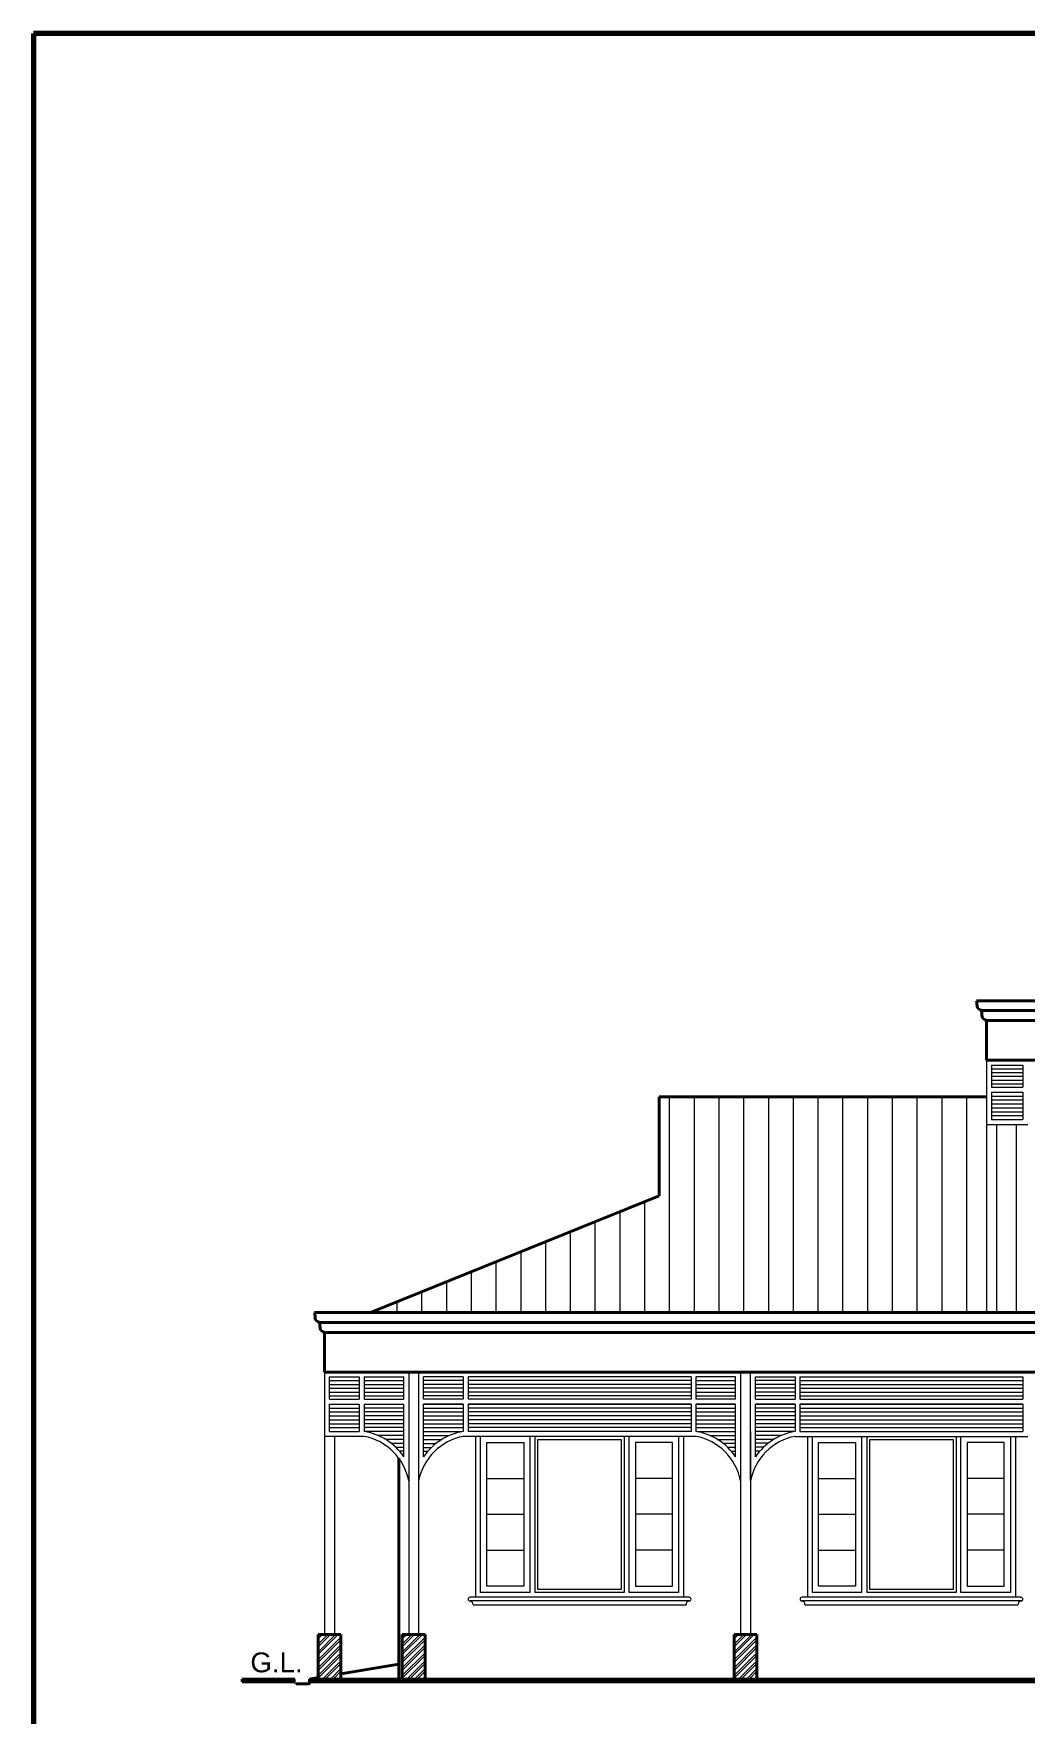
# Model space of a CAD drawing. Header units: inches. Extents: x 1367 to 15762, y 1989 to 8927.
# Drawn here: x 7797.22 to 7807.24, y 2033.33 to 2050.31 of the extents above; entities that cross this region are included whole.
import ezdxf

# ---------------------------------------------------------------- set-up
doc = ezdxf.new("R2010")
doc.units = ezdxf.units.IN
doc.header["$MEASUREMENT"] = 0
for name, color, linetype, lineweight in [('EXIST.', 21, 'Continuous', 20), ('FORM', 2, 'Continuous', 70), ('hatch', 8, 'Continuous', 5), ('proj', 31, 'Continuous', 15), ('text', 6, 'Continuous', 25), ('wall', 1, 'Continuous', 40), ('win', 60, 'Continuous', 9)]:
    doc.layers.add(name, color=color, linetype=linetype, lineweight=lineweight)
doc.styles.get("Standard").update_dxf_attribs({"font": 'arial.ttf', "height": 0.36})

msp = doc.modelspace()

# ---------------------------------------------------------------- hatches: boundary and pattern name
at = {"layer": 'hatch'}
h = msp.add_hatch(dxfattribs=at)
h.set_pattern_fill('ANSI31', color=256, scale=2, angle=45, style=0)
h.set_pattern_definition([(90, (8000.89374, 1702.89322), (-0.25, 6e-17), [])])
h.paths.add_polyline_path([(7807.306, 2040.54), (7813.46, 2040.54), (7814.024, 2040.54), (7816.21, 2041.425), (7818.396, 2040.54), (7818.96, 2040.54), (7825.114, 2040.54), (7822.198, 2041.72), (7822.198, 2042.72), (7810.222, 2042.72), (7810.222, 2041.72)])
h.paths.add_polyline_path([(7800.624, 2037.39), (7806.842, 2037.39), (7806.842, 2039.57), (7803.54, 2039.57), (7803.54, 2038.57)])
h.paths.add_polyline_path([(7806.942, 2037.39), (7807.61, 2037.39), (7807.61, 2039.069, 0.188543), (7807.26, 2039.29), (7806.942, 2039.29)])
h.paths.add_polyline_path([(7824.81, 2037.39), (7825.478, 2037.39), (7825.478, 2039.29), (7825.16, 2039.29, 0.188543), (7824.81, 2039.069)])
h.paths.add_polyline_path([(7825.578, 2037.39), (7827.56, 2037.39), (7827.56, 2039.57), (7825.578, 2039.57)])
at = {"layer": 'proj'}
h = msp.add_hatch(dxfattribs=at)
h.set_pattern_fill('ANSI32', color=256, scale=0.15, style=0)
h.set_pattern_definition([(45, (7822.812924, 1992.325075), (-0.039774756, 0.039774756), []), (45, (7822.83944, 1992.325075), (-0.039774756, 0.039774756), [])])
h.paths.add_polyline_path([(7800.095, 2033.69), (7800.325, 2033.69), (7800.325, 2034.14), (7800.095, 2034.14)])
h = msp.add_hatch(dxfattribs=at)
h.set_pattern_fill('ANSI32', color=256, scale=0.15, style=0)
h.set_pattern_definition([(45, (7823.662924, 1992.325075), (-0.039774756, 0.039774756), []), (45, (7823.68944, 1992.325075), (-0.039774756, 0.039774756), [])])
h.paths.add_polyline_path([(7800.945, 2033.69), (7801.175, 2033.69), (7801.175, 2034.14), (7800.945, 2034.14)])
h = msp.add_hatch(dxfattribs=at)
h.set_pattern_fill('ANSI32', color=256, scale=0.15, style=0)
h.set_pattern_definition([(45, (7827.012924, 1992.325075), (-0.039774756, 0.039774756), []), (45, (7827.03944, 1992.325075), (-0.039774756, 0.039774756), [])])
h.paths.add_polyline_path([(7804.295, 2033.69), (7804.525, 2033.69), (7804.525, 2034.14), (7804.295, 2034.14)])
at = {"layer": 'wall'}
for points in [[(7799.86, 2033.69), (7799.328, 2033.69), (7799.328, 2033.66), (7799.86, 2033.66)], [(7816.21, 2033.69), (7800.01, 2033.69), (7800.01, 2033.66), (7816.21, 2033.66)]]:
    msp.add_hatch(color=256, dxfattribs=at).paths.add_polyline_path(points)

# ---------------------------------------------------------------- linework, layer by layer
at = {"layer": 'EXIST.'}
for p, q in [((7806.842, 2039.94), (7806.842, 2037.39)), ((7806.842, 2039.94), (7806.842, 2039.29)), ((7806.892, 2039.89), (7807.21, 2039.89)), ((7806.892, 2039.89), (7806.892, 2039.665)), ((7807.21, 2039.89), (7807.21, 2039.665)), ((7806.892, 2039.665), (7807.21, 2039.665)), ((7806.892, 2039.615), (7807.21, 2039.615)), ((7806.892, 2039.615), (7806.892, 2039.34)), ((7807.21, 2039.615), (7807.21, 2039.34)), ((7806.842, 2039.29), (7807.26, 2039.29)), ((7806.892, 2039.34), (7807.21, 2039.34)), ((7806.942, 2039.29), (7806.942, 2037.39)), ((7800.16, 2036.79), (7800.16, 2034.14)), ((7800.21, 2036.515), (7800.21, 2036.74)), ((7800.21, 2036.74), (7800.51, 2036.74)), ((7800.51, 2036.74), (7800.51, 2036.515)), ((7800.56, 2036.74), (7800.56, 2036.515)), ((7800.56, 2036.74), (7800.96, 2036.74)), ((7800.96, 2036.515), (7800.96, 2036.74)), ((7801.01, 2036.79), (7801.01, 2034.14)), ((7801.11, 2036.79), (7801.11, 2034.14)), ((7801.16, 2036.515), (7801.16, 2036.74)), ((7801.56, 2036.74), (7801.16, 2036.74)), ((7801.56, 2036.74), (7801.56, 2036.515)), ((7803.86, 2036.74), (7801.61, 2036.74)), ((7801.61, 2036.74), (7801.61, 2036.515)), ((7803.86, 2036.74), (7803.86, 2036.515)), ((7804.31, 2036.74), (7803.91, 2036.74)), ((7803.91, 2036.74), (7803.91, 2036.515)), ((7804.31, 2036.515), (7804.31, 2036.74)), ((7804.36, 2036.79), (7804.36, 2034.14)), ((7804.46, 2035.69), (7804.46, 2036.79)), ((7804.51, 2036.74), (7804.91, 2036.74)), ((7804.51, 2036.515), (7804.51, 2036.74)), ((7804.91, 2036.74), (7804.91, 2036.515)), ((7804.96, 2036.74), (7807.21, 2036.74)), ((7804.96, 2036.74), (7804.96, 2036.515)), ((7807.21, 2036.74), (7807.21, 2036.515)), ((7800.21, 2036.515), (7800.51, 2036.515)), ((7800.21, 2036.19), (7800.21, 2036.465)), ((7800.21, 2036.465), (7800.51, 2036.465)), ((7800.51, 2036.465), (7800.51, 2036.19)), ((7800.56, 2036.515), (7800.96, 2036.515)), ((7800.56, 2036.465), (7800.56, 2036.19)), ((7800.56, 2036.465), (7800.96, 2036.465)), ((7800.96, 2035.935), (7800.96, 2036.465)), ((7801.56, 2036.515), (7801.16, 2036.515)), ((7801.16, 2035.935), (7801.16, 2036.465)), ((7801.16, 2036.465), (7801.56, 2036.465)), ((7801.56, 2036.465), (7801.16, 2036.465)), ((7801.56, 2036.465), (7801.16, 2036.465)), ((7801.56, 2036.465), (7801.56, 2036.19)), ((7803.86, 2036.515), (7801.61, 2036.515)), ((7803.86, 2036.465), (7801.61, 2036.465)), ((7803.86, 2036.465), (7801.61, 2036.465)), ((7801.61, 2036.465), (7801.61, 2036.19)), ((7801.61, 2036.465), (7803.86, 2036.465)), ((7803.86, 2036.465), (7803.86, 2036.19)), ((7804.31, 2036.515), (7803.91, 2036.515)), ((7804.31, 2036.465), (7803.91, 2036.465)), ((7804.31, 2036.465), (7803.91, 2036.465)), ((7803.91, 2036.465), (7803.91, 2036.19)), ((7803.91, 2036.465), (7804.31, 2036.465)), ((7804.31, 2035.935), (7804.31, 2036.465)), ((7804.51, 2036.515), (7804.91, 2036.515)), ((7804.91, 2036.465), (7804.51, 2036.465)), ((7804.51, 2035.935), (7804.51, 2036.465)), ((7804.51, 2036.465), (7804.91, 2036.465)), ((7804.51, 2036.465), (7804.91, 2036.465)), ((7804.91, 2036.465), (7804.91, 2036.19)), ((7804.96, 2036.515), (7807.21, 2036.515)), ((7807.21, 2036.465), (7804.96, 2036.465)), ((7804.96, 2036.465), (7807.21, 2036.465)), ((7804.96, 2036.465), (7807.21, 2036.465)), ((7804.96, 2036.465), (7804.96, 2036.19)), ((7807.21, 2036.465), (7807.21, 2036.19)), ((7800.56, 2036.14), (7800.16, 2036.14)), ((7800.21, 2036.19), (7800.51, 2036.19)), ((7800.26, 2036.14), (7800.26, 2034.14)), ((7800.56, 2036.19), (7800.565, 2036.19)), ((7801.56, 2036.19), (7801.555, 2036.19)), ((7803.91, 2036.14), (7801.56, 2036.14)), ((7803.86, 2036.19), (7801.61, 2036.19)), ((7803.915, 2036.19), (7803.91, 2036.19)), ((7804.46, 2036.19), (7804.46, 2034.14)), ((7804.91, 2036.14), (7807.26, 2036.14)), ((7804.96, 2036.19), (7807.21, 2036.19)), ((7805.28, 2036.19), (7805.285, 2036.19)), ((7803.841, 2034.515), (7801.629, 2034.515)), ((7803.841, 2034.478), (7801.629, 2034.478)), ((7801.66, 2034.44), (7803.81, 2034.44)), ((7807.191, 2034.515), (7804.979, 2034.515)), ((7807.191, 2034.478), (7804.979, 2034.478)), ((7805.01, 2034.44), (7807.16, 2034.44))]:
    msp.add_line(p, q, dxfattribs=at)
for centre, radius, start, end in [((7800.452, 2035.582), 0.569, 10.985, 79.015), ((7800.452, 2035.582), 0.619, 34.759, 79.4694), ((7801.669, 2035.582), 0.569, 100.985, 169.015), ((7801.669, 2035.582), 0.619, 100.5306, 145.241), ((7803.802, 2035.582), 0.569, 10.985, 79.015), ((7803.802, 2035.582), 0.619, 34.759, 79.4694), ((7805.019, 2035.582), 0.569, 100.985, 169.015), ((7805.019, 2035.582), 0.619, 100.5306, 145.241), ((7801.629, 2034.496), 0.0188, 90, 270), ((7801.623, 2034.441), 0.0373, 358.9907, 80.6204), ((7803.847, 2034.441), 0.0373, 99.3796, 181.0093), ((7803.841, 2034.496), 0.0188, 270, 90), ((7804.979, 2034.496), 0.0188, 90, 270), ((7804.973, 2034.441), 0.0373, 358.9907, 80.6204), ((7807.197, 2034.441), 0.0373, 99.3796, 181.0093), ((7807.191, 2034.496), 0.0188, 270, 90)]:
    msp.add_arc(centre, radius, start, end, dxfattribs=at)
at = {"layer": 'FORM'}
msp.add_lwpolyline([(7797.224, 2050.306), (7797.224, 1988.685), (7890.768, 1988.685), (7890.768, 2050.306)], close=True, dxfattribs=at)
at = {"layer": 'hatch'}
for p, q in [((7806.892, 2039.853), (7807.21, 2039.853)), ((7806.892, 2039.815), (7807.21, 2039.815)), ((7806.892, 2039.776), (7807.21, 2039.776)), ((7806.892, 2039.737), (7807.21, 2039.737)), ((7806.892, 2039.699), (7807.21, 2039.699)), ((7806.892, 2039.576), (7807.21, 2039.576)), ((7806.892, 2039.537), (7807.21, 2039.537)), ((7806.892, 2039.498), (7807.21, 2039.498)), ((7806.892, 2039.458), (7807.21, 2039.458)), ((7806.892, 2039.418), (7807.21, 2039.418)), ((7806.892, 2039.379), (7807.21, 2039.379)), ((7800.21, 2036.703), (7800.51, 2036.703)), ((7800.21, 2036.665), (7800.51, 2036.665)), ((7800.21, 2036.626), (7800.51, 2036.626)), ((7800.21, 2036.587), (7800.51, 2036.587)), ((7800.56, 2036.703), (7800.96, 2036.703)), ((7800.56, 2036.665), (7800.96, 2036.665)), ((7800.56, 2036.626), (7800.96, 2036.626)), ((7800.56, 2036.587), (7800.96, 2036.587)), ((7801.56, 2036.703), (7801.16, 2036.703)), ((7801.56, 2036.665), (7801.16, 2036.665)), ((7801.56, 2036.626), (7801.16, 2036.626)), ((7801.56, 2036.587), (7801.16, 2036.587)), ((7803.86, 2036.703), (7801.61, 2036.703)), ((7803.86, 2036.665), (7801.61, 2036.665)), ((7803.86, 2036.626), (7801.61, 2036.626)), ((7803.86, 2036.587), (7801.61, 2036.587)), ((7803.91, 2036.703), (7804.31, 2036.703)), ((7803.91, 2036.665), (7804.31, 2036.665)), ((7803.91, 2036.626), (7804.31, 2036.626)), ((7803.91, 2036.587), (7804.31, 2036.587)), ((7804.91, 2036.703), (7804.51, 2036.703)), ((7804.91, 2036.665), (7804.51, 2036.665)), ((7804.91, 2036.626), (7804.51, 2036.626)), ((7804.91, 2036.587), (7804.51, 2036.587)), ((7804.96, 2036.703), (7807.21, 2036.703)), ((7804.96, 2036.665), (7807.21, 2036.665)), ((7804.96, 2036.626), (7807.21, 2036.626)), ((7804.96, 2036.587), (7807.21, 2036.587)), ((7800.21, 2036.549), (7800.51, 2036.549)), ((7800.21, 2036.426), (7800.51, 2036.426)), ((7800.56, 2036.549), (7800.96, 2036.549)), ((7800.96, 2036.426), (7800.56, 2036.426)), ((7801.56, 2036.549), (7801.16, 2036.549)), ((7801.16, 2036.426), (7801.56, 2036.426)), ((7803.86, 2036.549), (7801.61, 2036.549)), ((7803.86, 2036.426), (7801.61, 2036.426)), ((7803.91, 2036.549), (7804.31, 2036.549)), ((7803.91, 2036.426), (7804.31, 2036.426)), ((7804.91, 2036.549), (7804.51, 2036.549)), ((7804.91, 2036.426), (7804.51, 2036.426)), ((7804.96, 2036.549), (7807.21, 2036.549)), ((7804.96, 2036.426), (7807.21, 2036.426)), ((7800.21, 2036.387), (7800.51, 2036.387)), ((7800.21, 2036.348), (7800.51, 2036.348)), ((7800.21, 2036.308), (7800.51, 2036.308)), ((7800.21, 2036.268), (7800.51, 2036.268)), ((7800.21, 2036.229), (7800.51, 2036.229)), ((7800.96, 2036.387), (7800.56, 2036.387)), ((7800.96, 2036.348), (7800.56, 2036.348)), ((7800.96, 2036.308), (7800.56, 2036.308)), ((7800.96, 2036.268), (7800.56, 2036.268)), ((7800.96, 2036.229), (7800.56, 2036.229)), ((7801.16, 2036.387), (7801.56, 2036.387)), ((7801.16, 2036.348), (7801.56, 2036.348)), ((7801.16, 2036.308), (7801.56, 2036.308)), ((7801.16, 2036.268), (7801.56, 2036.268)), ((7801.16, 2036.229), (7801.56, 2036.229)), ((7803.86, 2036.387), (7801.61, 2036.387)), ((7803.86, 2036.348), (7801.61, 2036.348)), ((7803.86, 2036.308), (7801.61, 2036.308)), ((7803.86, 2036.268), (7801.61, 2036.268)), ((7803.86, 2036.229), (7801.61, 2036.229)), ((7803.91, 2036.387), (7804.31, 2036.387)), ((7803.91, 2036.348), (7804.31, 2036.348)), ((7803.91, 2036.308), (7804.31, 2036.308)), ((7803.91, 2036.268), (7804.31, 2036.268)), ((7803.91, 2036.229), (7804.31, 2036.229)), ((7804.91, 2036.387), (7804.51, 2036.387)), ((7804.91, 2036.348), (7804.51, 2036.348)), ((7804.91, 2036.308), (7804.51, 2036.308)), ((7804.91, 2036.268), (7804.51, 2036.268)), ((7804.91, 2036.229), (7804.51, 2036.229)), ((7804.96, 2036.387), (7807.21, 2036.387)), ((7804.96, 2036.348), (7807.21, 2036.348)), ((7804.96, 2036.308), (7807.21, 2036.308)), ((7804.96, 2036.268), (7807.21, 2036.268)), ((7804.96, 2036.229), (7807.21, 2036.229)), ((7800.96, 2036.189), (7800.572, 2036.189)), ((7800.96, 2036.148), (7800.701, 2036.148)), ((7800.96, 2036.109), (7800.775, 2036.109)), ((7800.96, 2036.069), (7800.833, 2036.069)), ((7801.16, 2036.189), (7801.548, 2036.189)), ((7801.16, 2036.148), (7801.42, 2036.148)), ((7801.16, 2036.109), (7801.345, 2036.109)), ((7801.16, 2036.069), (7801.288, 2036.069)), ((7803.917, 2036.19), (7804.31, 2036.19)), ((7804.047, 2036.15), (7804.31, 2036.15)), ((7804.125, 2036.109), (7804.31, 2036.109)), ((7804.181, 2036.07), (7804.31, 2036.07)), ((7804.903, 2036.19), (7804.51, 2036.19)), ((7804.773, 2036.15), (7804.51, 2036.15)), ((7804.695, 2036.109), (7804.51, 2036.109)), ((7804.639, 2036.07), (7804.51, 2036.07)), ((7800.96, 2036.029), (7800.88, 2036.029)), ((7800.96, 2035.99), (7800.917, 2035.99)), ((7801.16, 2036.029), (7801.241, 2036.029)), ((7801.16, 2035.99), (7801.203, 2035.99)), ((7804.227, 2036.031), (7804.31, 2036.031)), ((7804.265, 2035.992), (7804.31, 2035.992)), ((7804.593, 2036.031), (7804.51, 2036.031)), ((7804.556, 2035.992), (7804.51, 2035.992)), ((7801.798, 2035.715), (7802.172, 2035.715)), ((7803.672, 2035.715), (7803.298, 2035.715)), ((7805.148, 2035.715), (7805.522, 2035.715)), ((7807.022, 2035.715), (7806.648, 2035.715)), ((7801.798, 2035.353), (7802.172, 2035.353)), ((7803.672, 2035.353), (7803.298, 2035.353)), ((7805.148, 2035.353), (7805.522, 2035.353)), ((7807.022, 2035.353), (7806.648, 2035.353)), ((7801.798, 2034.99), (7802.172, 2034.99)), ((7803.672, 2034.99), (7803.298, 2034.99)), ((7805.148, 2034.99), (7805.522, 2034.99)), ((7807.022, 2034.99), (7806.648, 2034.99))]:
    msp.add_line(p, q, dxfattribs=at)
for points in [[(7801.798, 2036.077), (7802.172, 2036.077), (7802.172, 2034.628), (7801.798, 2034.628)], [(7802.315, 2036.11), (7803.155, 2036.11), (7803.155, 2034.595), (7802.315, 2034.595)], [(7803.672, 2036.077), (7803.298, 2036.077), (7803.298, 2034.628), (7803.672, 2034.628)], [(7805.148, 2036.077), (7805.522, 2036.077), (7805.522, 2034.628), (7805.148, 2034.628)], [(7805.665, 2036.11), (7806.505, 2036.11), (7806.505, 2034.595), (7805.665, 2034.595)], [(7807.022, 2036.077), (7806.648, 2036.077), (7806.648, 2034.628), (7807.022, 2034.628)]]:
    msp.add_lwpolyline(points, close=True, dxfattribs=at)
at = {"layer": 'proj', "color": 1}
msp.add_line((7799.86, 2033.69), (7799.86, 2033.653), dxfattribs=at)
msp.add_arc((7799.873, 2033.653), 0.0125, 180, 270, dxfattribs=at)
at = {"layer": 'wall'}
for p, q in [((7806.742, 2040.54), (7813.46, 2040.54)), ((7806.792, 2040.44), (7813.51, 2040.44)), ((7806.842, 2039.94), (7806.842, 2040.34)), ((7806.842, 2040.34), (7813.56, 2040.34)), ((7813.56, 2039.94), (7806.842, 2039.94)), ((7803.54, 2039.57), (7806.842, 2039.57)), ((7803.54, 2038.57), (7803.54, 2039.57)), ((7803.54, 2038.57), (7800.624, 2037.39)), ((7800.06, 2037.39), (7813.46, 2037.39)), ((7800.11, 2037.29), (7813.51, 2037.29)), ((7800.16, 2036.79), (7800.16, 2037.19)), ((7800.16, 2037.19), (7813.56, 2037.19)), ((7813.56, 2036.79), (7800.16, 2036.79)), ((7800.91, 2035.919), (7800.91, 2033.69)), ((7800.095, 2034.14), (7800.325, 2034.14)), ((7800.095, 2034.14), (7800.095, 2033.69)), ((7800.325, 2034.14), (7800.325, 2033.69)), ((7800.945, 2034.14), (7800.945, 2033.69)), ((7800.945, 2034.14), (7801.175, 2034.14)), ((7801.175, 2034.14), (7801.175, 2033.69)), ((7804.295, 2034.14), (7804.525, 2034.14)), ((7804.295, 2034.14), (7804.295, 2033.69)), ((7804.525, 2034.14), (7804.525, 2033.69)), ((7799.328, 2033.69), (7799.86, 2033.69)), ((7799.328, 2033.66), (7799.328, 2033.69)), ((7800.01, 2033.69), (7800.095, 2033.704)), ((7800.01, 2033.69), (7831.914, 2033.69)), ((7800.01, 2033.69), (7800.01, 2033.653)), ((7836.177, 2033.69), (7800.01, 2033.69)), ((7800.325, 2033.743), (7800.91, 2033.84)), ((7799.328, 2033.66), (7799.86, 2033.66)), ((7799.873, 2033.641), (7799.998, 2033.641)), ((7800.01, 2033.66), (7831.914, 2033.66))]:
    msp.add_line(p, q, dxfattribs=at)
msp.add_arc((7799.998, 2033.653), 0.0125, 270, 0, dxfattribs=at)
for points in [[(7806.792, 2040.44), (7806.752, 2040.47), (7806.746, 2040.516), (7806.742, 2040.54)], [(7806.842, 2040.34), (7806.802, 2040.37), (7806.796, 2040.416), (7806.792, 2040.44)], [(7800.11, 2037.29), (7800.07, 2037.32), (7800.064, 2037.366), (7800.06, 2037.39)], [(7800.16, 2037.19), (7800.12, 2037.22), (7800.114, 2037.266), (7800.11, 2037.29)]]:
    msp.add_spline(points, degree=3, dxfattribs=at)
at = {"layer": 'win'}
for p, q in [((7801.685, 2036.14), (7801.685, 2034.515)), ((7801.735, 2034.565), (7801.735, 2036.14)), ((7802.235, 2034.565), (7802.235, 2036.14)), ((7802.285, 2036.14), (7802.285, 2034.565)), ((7803.185, 2036.14), (7803.185, 2034.565)), ((7803.235, 2034.565), (7803.235, 2036.14)), ((7803.735, 2036.14), (7803.735, 2034.565)), ((7803.785, 2036.14), (7803.785, 2034.515)), ((7805.035, 2036.14), (7805.035, 2034.515)), ((7805.085, 2034.565), (7805.085, 2036.14)), ((7805.585, 2034.565), (7805.585, 2036.14)), ((7805.635, 2036.14), (7805.635, 2034.565)), ((7806.535, 2036.14), (7806.535, 2034.565)), ((7806.585, 2034.565), (7806.585, 2036.14)), ((7807.085, 2036.14), (7807.085, 2034.565)), ((7807.135, 2036.14), (7807.135, 2034.515)), ((7802.235, 2034.565), (7801.735, 2034.565)), ((7803.185, 2034.565), (7802.285, 2034.565)), ((7803.735, 2034.565), (7803.235, 2034.565)), ((7805.585, 2034.565), (7805.085, 2034.565)), ((7806.535, 2034.565), (7805.635, 2034.565)), ((7807.085, 2034.565), (7806.585, 2034.565))]:
    msp.add_line(p, q, dxfattribs=at)

# ---------------------------------------------------------------- texts
at = {"layer": 'text'}
msp.add_text('G.L.', height=0.2, dxfattribs=at).set_placement((7799.412, 2033.758))

doc.saveas('drawing.dxf')
